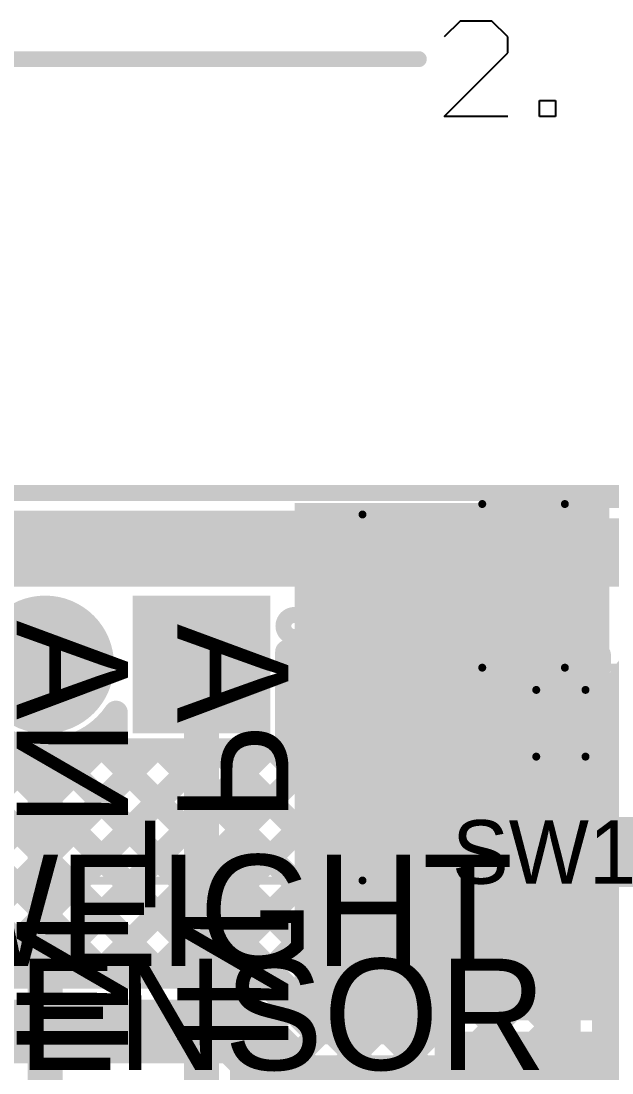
# Model space of a CAD drawing. Header units: millimetres. Extents: x 4.35 to 7.26, y 1.61 to 5.34.
# Drawn here: x 5.359 to 5.731, y 4.673 to 5.335 of the extents above; entities that cross this region are included whole.
import ezdxf

# ---------------------------------------------------------------- set-up
doc = ezdxf.new("R2010")
doc.units = ezdxf.units.MM
doc.header["$MEASUREMENT"] = 0
for name, color, linetype in [('BottomLayer', 5, 'Continuous'), ('BottomOverlay', 54, 'Continuous'), ('BottomSolder', 6, 'Continuous'), ('Mechanical1', 6, 'Continuous'), ('Mechanical2', 216, 'Continuous'), ('MultiLayer', 9, 'Continuous'), ('PadHoleLayer', 156, 'Continuous'), ('TopLayer', 1, 'Continuous'), ('TopOverlay', 2, 'Continuous'), ('TopPaste', 8, 'Continuous'), ('TopSolder', 216, 'Continuous'), ('ViaHoleLayer', 16, 'Continuous')]:
    doc.layers.add(name, color=color, linetype=linetype)

# ---------------------------------------------------------------- blocks, each defined once
blk = doc.blocks.new('B4B_XH_A_LF__SN__10')
at = {"layer": 'BottomLayer', "const_width": 0.03937}
for points in [[(-0.0689, 0, 1), (-0.02953, 0, 1)], [(0.02953, 0, 1), (0.0689, 0, 1)], [(0.12795, 0, 1), (0.16732, 0, 1)]]:
    blk.add_lwpolyline(points, format="xyb", close=True, dxfattribs=at)
at = {"layer": 'BottomLayer'}
blk.add_solid([(-0.18701, -0.03937), (-0.10827, -0.03937), (-0.18701, 0.03937), (-0.10827, 0.03937)], dxfattribs=at)
at = {"layer": 'BottomSolder', "const_width": 0.04337}
for points in [[(-0.0709, 0, 1), (-0.02753, 0, 1)], [(0.02753, 0, 1), (0.0709, 0, 1)], [(0.12595, 0, 1), (0.16932, 0, 1)]]:
    blk.add_lwpolyline(points, format="xyb", close=True, dxfattribs=at)
at = {"layer": 'BottomSolder'}
blk.add_solid([(-0.19101, -0.04337), (-0.10427, -0.04337), (-0.19101, 0.04337), (-0.10427, 0.04337)], dxfattribs=at)
at = {"layer": 'MultiLayer', "const_width": 0.03937}
for points in [[(-0.0689, 0, 1), (-0.02953, 0, 1)], [(0.02953, 0, 1), (0.0689, 0, 1)], [(0.12795, 0, 1), (0.16732, 0, 1)]]:
    blk.add_lwpolyline(points, format="xyb", close=True, dxfattribs=at)
at = {"layer": 'MultiLayer'}
blk.add_solid([(-0.18701, -0.03937), (-0.10827, -0.03937), (-0.18701, 0.03937), (-0.10827, 0.03937)], dxfattribs=at)
at = {"layer": 'PadHoleLayer', "const_width": 0.01969}
for points in [[(-0.15748, 0, 1), (-0.1378, 0, 1)], [(-0.05906, 0, 1), (-0.03937, 0, 1)], [(0.03937, 0, 1), (0.05906, 0, 1)], [(0.1378, 0, 1), (0.15748, 0, 1)]]:
    blk.add_lwpolyline(points, format="xyb", close=True, dxfattribs=at)
at = {"layer": 'TopLayer', "const_width": 0.03937}
for points in [[(-0.0689, 0, 1), (-0.02953, 0, 1)], [(0.02953, 0, 1), (0.0689, 0, 1)], [(0.12795, 0, 1), (0.16732, 0, 1)]]:
    blk.add_lwpolyline(points, format="xyb", close=True, dxfattribs=at)
at = {"layer": 'TopLayer'}
blk.add_solid([(-0.18701, -0.03937), (-0.10827, -0.03937), (-0.18701, 0.03937), (-0.10827, 0.03937)], dxfattribs=at)
at = {"layer": 'TopOverlay', "const_width": 0.005}
for points in [[(0.24425, 0.13598), (-0.24898, 0.13598)], [(-0.24898, 0.13598), (-0.24898, -0.09441)], [(0.24425, 0.13598), (0.24425, -0.09441)], [(0.24425, -0.09441), (-0.24898, -0.09441)]]:
    blk.add_lwpolyline(points, dxfattribs=at)
at = {"layer": 'TopOverlay'}
for points, const_width in [([(-0.25023, 0.13598, 1), (-0.24773, 0.13598, 1)], 0.0025), ([(-0.25023, 0.13598, 1), (-0.24773, 0.13598, 1)], 0.0025), ([(0.243, 0.13598, 1), (0.2455, 0.13598, 1)], 0.0025), ([(0.243, 0.13598, 1), (0.2455, 0.13598, 1)], 0.0025), ([(-0.19921, -0.02425, 1), (-0.21307, -0.02425, 1)], 0.01), ([(-0.21557, -0.02425, 1), (-0.21057, -0.02425, 1)], 0.005), ([(-0.20171, -0.02425, 1), (-0.19671, -0.02425, 1)], 0.005), ([(-0.25023, -0.09441, 1), (-0.24773, -0.09441, 1)], 0.0025), ([(-0.25023, -0.09441, 1), (-0.24773, -0.09441, 1)], 0.0025), ([(0.243, -0.09441, 1), (0.2455, -0.09441, 1)], 0.0025), ([(0.243, -0.09441, 1), (0.2455, -0.09441, 1)], 0.0025)]:
    blk.add_lwpolyline(points, format="xyb", close=True, dxfattribs=dict(at, const_width=const_width))
at = {"layer": 'TopSolder', "const_width": 0.04337}
for points in [[(-0.0709, 0, 1), (-0.02753, 0, 1)], [(0.02753, 0, 1), (0.0709, 0, 1)], [(0.12595, 0, 1), (0.16932, 0, 1)]]:
    blk.add_lwpolyline(points, format="xyb", close=True, dxfattribs=at)
at = {"layer": 'TopSolder'}
blk.add_solid([(-0.19101, -0.04337), (-0.10427, -0.04337), (-0.19101, 0.04337), (-0.10427, 0.04337)], dxfattribs=at)
blk = doc.blocks.new('CAP_0603_89')
at = {"layer": 'TopLayer'}
for points in [[(-0.045, 0.0175), (-0.045, -0.0175), (-0.015, 0.0175), (-0.015, -0.0175)], [(0.015, 0.0175), (0.015, -0.0175), (0.045, 0.0175), (0.045, -0.0175)]]:
    blk.add_solid(points, dxfattribs=at)
at = {"layer": 'TopOverlay', "const_width": 0.005}
for points in [[(-0.049, 0.021), (-0.049, -0.021)], [(-0.018, 0.021), (-0.049, 0.021)], [(0.049, 0.021), (0.018, 0.021)], [(0.049, 0.021), (0.049, -0.021)], [(-0.018, -0.021), (-0.049, -0.021)], [(0.049, -0.021), (0.018, -0.021)]]:
    blk.add_lwpolyline(points, dxfattribs=at)
at = {"layer": 'TopOverlay', "const_width": 0.0025}
for points in [[(-0.05025, 0.021, 1), (-0.04775, 0.021, 1)], [(-0.05025, 0.021, 1), (-0.04775, 0.021, 1)], [(-0.01925, 0.021, 1), (-0.01675, 0.021, 1)], [(0.01675, 0.021, 1), (0.01925, 0.021, 1)], [(0.04775, 0.021, 1), (0.05025, 0.021, 1)], [(0.04775, 0.021, 1), (0.05025, 0.021, 1)], [(-0.05025, -0.021, 1), (-0.04775, -0.021, 1)], [(-0.05025, -0.021, 1), (-0.04775, -0.021, 1)], [(-0.01925, -0.021, 1), (-0.01675, -0.021, 1)], [(0.01675, -0.021, 1), (0.01925, -0.021, 1)], [(0.04775, -0.021, 1), (0.05025, -0.021, 1)], [(0.04775, -0.021, 1), (0.05025, -0.021, 1)]]:
    blk.add_lwpolyline(points, format="xyb", close=True, dxfattribs=at)
at = {"layer": 'TopPaste'}
for points in [[(-0.045, 0.0175), (-0.045, -0.0175), (-0.015, 0.0175), (-0.015, -0.0175)], [(0.015, 0.0175), (0.015, -0.0175), (0.045, 0.0175), (0.045, -0.0175)]]:
    blk.add_solid(points, dxfattribs=at)
at = {"layer": 'TopSolder'}
for points in [[(-0.04736, 0.01986), (-0.04736, -0.01986), (-0.01264, 0.01986), (-0.01264, -0.01986)], [(0.01264, 0.01986), (0.01264, -0.01986), (0.04736, 0.01986), (0.04736, -0.01986)]]:
    blk.add_solid(points, dxfattribs=at)
blk = doc.blocks.new('B3U_1000P_91')
at = {"layer": 'TopLayer'}
for points in [[(-0.08307, -0.03386), (-0.05079, -0.03386), (-0.08307, 0.03386), (-0.05079, 0.03386)], [(0.05079, -0.03386), (0.08307, -0.03386), (0.05079, 0.03386), (0.08307, 0.03386)]]:
    blk.add_solid(points, dxfattribs=at)
at = {"layer": 'TopOverlay', "const_width": 0.005}
for points in [[(0, 0.051), (-0.053, 0.051)], [(0.052, 0.051), (0, 0.051)], [(0, -0.052), (-0.053, -0.052)], [(0.052, -0.052), (0, -0.052)]]:
    blk.add_lwpolyline(points, dxfattribs=at)
at = {"layer": 'TopOverlay', "const_width": 0.0025}
for points in [[(-0.05425, 0.051, 1), (-0.05175, 0.051, 1)], [(-0.00125, 0.051, 1), (0.00125, 0.051, 1)], [(-0.00125, 0.051, 1), (0.00125, 0.051, 1)], [(0.05075, 0.051, 1), (0.05325, 0.051, 1)], [(-0.05425, -0.052, 1), (-0.05175, -0.052, 1)], [(-0.00125, -0.052, 1), (0.00125, -0.052, 1)], [(-0.00125, -0.052, 1), (0.00125, -0.052, 1)], [(0.05075, -0.052, 1), (0.05325, -0.052, 1)]]:
    blk.add_lwpolyline(points, format="xyb", close=True, dxfattribs=at)
at = {"layer": 'TopPaste'}
for points in [[(-0.08307, -0.03386), (-0.05079, -0.03386), (-0.08307, 0.03386), (-0.05079, 0.03386)], [(0.05079, -0.03386), (0.08307, -0.03386), (0.05079, 0.03386), (0.08307, 0.03386)]]:
    blk.add_solid(points, dxfattribs=at)
at = {"layer": 'TopSolder'}
for points in [[(-0.08707, -0.03786), (-0.04679, -0.03786), (-0.08707, 0.03786), (-0.04679, 0.03786)], [(0.04679, -0.03786), (0.08707, -0.03786), (0.04679, 0.03786), (0.08707, 0.03786)]]:
    blk.add_solid(points, dxfattribs=at)

msp = doc.modelspace()

# ---------------------------------------------------------------- linework, layer by layer
at = {"layer": 'BottomLayer'}
for points, const_width in [([(5.66809, 5.00889, 1), (5.67991, 5.00889, 1)], 0.01181), ([(5.36835, 4.93, 1), (5.37935, 4.93, 1)], 0.011), ([(5.46678, 4.93, 1), (5.47778, 4.93, 1)], 0.011), ([(5.5224, 4.938, 1), (5.5299, 4.938, 1)], 0.0075), ([(5.5224, 4.938, 1), (5.5299, 4.938, 1)], 0.0075), ([(5.52343, 4.938, 1), (5.53093, 4.938, 1)], 0.0075), ([(5.53529, 4.938, 1), (5.54279, 4.938, 1)], 0.0075), ([(5.55878, 4.938, 1), (5.56628, 4.938, 1)], 0.0075), ([(5.57065, 4.938, 1), (5.57815, 4.938, 1)], 0.0075), ([(5.59414, 4.938, 1), (5.60164, 4.938, 1)], 0.0075), ([(5.606, 4.938, 1), (5.6135, 4.938, 1)], 0.0075), ([(5.62949, 4.938, 1), (5.63699, 4.938, 1)], 0.0075), ([(5.64136, 4.938, 1), (5.64886, 4.938, 1)], 0.0075), ([(5.66485, 4.938, 1), (5.67235, 4.938, 1)], 0.0075), ([(5.67671, 4.938, 1), (5.68421, 4.938, 1)], 0.0075), ([(5.70021, 4.938, 1), (5.70771, 4.938, 1)], 0.0075), ([(5.71207, 4.938, 1), (5.71957, 4.938, 1)], 0.0075), ([(5.71713, 4.938, 1), (5.72463, 4.938, 1)], 0.0075), ([(5.71713, 4.938, 1), (5.72463, 4.938, 1)], 0.0075), ([(5.5224, 4.9251, 1), (5.5299, 4.9251, 1)], 0.0075), ([(5.71048, 4.92773, 1), (5.71798, 4.92773, 1)], 0.0075), ([(5.5224, 4.90368, 1), (5.5299, 4.90368, 1)], 0.0075), ([(5.70118, 4.90167, 1), (5.70868, 4.90167, 1)], 0.0075), ([(5.728, 4.886, 1), (5.748, 4.886, 1)], 0.02), ([(5.728, 4.886, 1), (5.748, 4.886, 1)], 0.02), ([(5.5224, 4.88975, 1), (5.5299, 4.88975, 1)], 0.0075), ([(5.69975, 4.886, 1), (5.70725, 4.886, 1)], 0.0075), ([(5.69975, 4.886, 1), (5.70725, 4.886, 1)], 0.0075), ([(5.69986, 4.89044, 1), (5.70736, 4.89044, 1)], 0.0075), ([(5.49403, 4.87613, 1), (5.50153, 4.87613, 1)], 0.0075), ([(5.49403, 4.87613, 1), (5.50153, 4.87613, 1)], 0.0075), ([(5.50878, 4.87613, 1), (5.51628, 4.87613, 1)], 0.0075), ([(5.51459, 4.87613, 1), (5.52209, 4.87613, 1)], 0.0075), ([(5.5224, 4.87613, 1), (5.5299, 4.87613, 1)], 0.0075), ([(5.5224, 4.87613, 1), (5.5299, 4.87613, 1)], 0.0075), ([(5.69975, 4.86774, 1), (5.70725, 4.86774, 1)], 0.0075), ([(5.49403, 4.86138, 1), (5.50153, 4.86138, 1)], 0.0075), ([(5.49403, 4.86134, 1), (5.50153, 4.86134, 1)], 0.0075), ([(5.69975, 4.85497, 1), (5.70725, 4.85497, 1)], 0.0075), ([(5.69975, 4.83239, 1), (5.70725, 4.83239, 1)], 0.0075), ([(5.49403, 4.82602, 1), (5.50153, 4.82602, 1)], 0.0075), ([(5.49403, 4.82598, 1), (5.50153, 4.82598, 1)], 0.0075), ([(5.69975, 4.81961, 1), (5.70725, 4.81961, 1)], 0.0075), ([(5.69975, 4.79703, 1), (5.70725, 4.79703, 1)], 0.0075), ([(5.49403, 4.79067, 1), (5.50153, 4.79067, 1)], 0.0075), ([(5.49403, 4.79063, 1), (5.50153, 4.79063, 1)], 0.0075), ([(5.69975, 4.78426, 1), (5.70725, 4.78426, 1)], 0.0075), ([(5.69975, 4.76168, 1), (5.70725, 4.76168, 1)], 0.0075), ([(5.49403, 4.75531, 1), (5.50153, 4.75531, 1)], 0.0075), ([(5.49403, 4.75527, 1), (5.50153, 4.75527, 1)], 0.0075), ([(5.69975, 4.7489, 1), (5.70725, 4.7489, 1)], 0.0075), ([(5.49403, 4.71996, 1), (5.50153, 4.71996, 1)], 0.0075), ([(5.49403, 4.71992, 1), (5.50153, 4.71992, 1)], 0.0075), ([(5.69975, 4.72632, 1), (5.70725, 4.72632, 1)], 0.0075), ([(5.69975, 4.71355, 1), (5.70725, 4.71355, 1)], 0.0075), ([(5.68731, 4.664, 1), (5.63469, 4.664, 1)], 0.015), ([(5.66688, 4.68849, 1), (5.67438, 4.68849, 1)], 0.0075), ([(5.69975, 4.69097, 1), (5.70725, 4.69097, 1)], 0.0075), ([(5.49403, 4.6846, 1), (5.50153, 4.6846, 1)], 0.0075), ([(5.49403, 4.68456, 1), (5.50153, 4.68456, 1)], 0.0075), ([(5.63803, 4.68197, 1), (5.64553, 4.68197, 1)], 0.0075), ([(5.67199, 4.68579, 1), (5.67949, 4.68579, 1)], 0.0075), ([(5.68174, 4.67363, 1), (5.68924, 4.67363, 1)], 0.0075), ([(5.69975, 4.67819, 1), (5.70725, 4.67819, 1)], 0.0075), ([(5.65509, 4.664, 1), (5.66691, 4.664, 1)], 0.01181)]:
    msp.add_lwpolyline(points, format="xyb", close=True, dxfattribs=dict(at, const_width=const_width))
for points, const_width in [([(5.738, 4.886, -0.414214), (5.79, 4.938)], 0.04), ([(5.7035, 4.886, -0.16265), (5.72088, 4.938)], 0.015)]:
    msp.add_lwpolyline(points, format="xyb", dxfattribs=dict(at, const_width=const_width))
for points, const_width in [([(5.37385, 4.19815), (5.37385, 4.93)], 0.022), ([(5.47228, 4.22653), (5.47228, 4.93)], 0.022), ([(5.49778, 4.71996), (5.71582, 4.938)], 0.015), ([(5.49778, 4.75531), (5.68046, 4.938)], 0.015), ([(5.49778, 4.79067), (5.64511, 4.938)], 0.015), ([(5.49778, 4.82602), (5.60975, 4.938)], 0.015), ([(5.52615, 4.938), (5.72088, 4.938)], 0.015), ([(5.52615, 4.9251), (5.53904, 4.938)], 0.015), ([(5.52615, 4.88975), (5.5744, 4.938)], 0.015), ([(5.52615, 4.87613), (5.52615, 4.938)], 0.015), ([(5.52718, 4.938), (5.7035, 4.76168)], 0.015), ([(5.56253, 4.938), (5.7035, 4.79703)], 0.015), ([(5.59789, 4.938), (5.7035, 4.83239)], 0.015), ([(5.63324, 4.938), (5.7035, 4.86774)], 0.015), ([(5.6686, 4.938), (5.70493, 4.90167)], 0.015), ([(5.70396, 4.938), (5.71423, 4.92773)], 0.015), ([(5.52615, 4.90368), (5.7035, 4.72632)], 0.015), ([(5.738, 4.5303), (5.738, 4.886)], 0.04), ([(5.49778, 4.6846), (5.70361, 4.89044)], 0.015), ([(5.7035, 4.5303), (5.7035, 4.886)], 0.015), ([(5.49778, 4.86138), (5.51253, 4.87613)], 0.015), ([(5.49778, 4.87613), (5.52615, 4.87613)], 0.015), ([(5.49778, 4.22653), (5.49778, 4.87613)], 0.015), ([(5.51834, 4.87613), (5.7035, 4.69097)], 0.015), ([(5.49778, 4.86134), (5.67063, 4.68849)], 0.015), ([(5.49778, 4.64925), (5.7035, 4.85497)], 0.015), ([(5.49778, 4.82598), (5.64178, 4.68197)], 0.015), ([(5.49778, 4.61389), (5.7035, 4.81961)], 0.015), ([(5.49778, 4.79063), (5.63934, 4.64906)], 0.015), ([(5.49778, 4.57853), (5.7035, 4.78426)], 0.015), ([(5.49778, 4.75527), (5.7035, 4.54955)], 0.015), ([(5.49778, 4.54318), (5.7035, 4.7489)], 0.015), ([(5.49778, 4.71992), (5.70492, 4.51277)], 0.015), ([(5.67574, 4.68579), (5.7035, 4.71355)], 0.015), ([(5.49778, 4.68456), (5.71098, 4.47136)], 0.015), ([(5.68549, 4.67363), (5.7035, 4.65561)], 0.015), ([(5.68723, 4.66192), (5.7035, 4.67819)], 0.015)]:
    msp.add_lwpolyline(points, dxfattribs=dict(at, const_width=const_width))
msp.add_solid([(4.523, 4.979), (6.976, 4.979), (4.523, 5.022), (6.976, 5.022)], dxfattribs=at)
at = {"layer": 'Mechanical1'}
for p, q in [((5.63507, 5.33499), (5.62508, 5.32499)), ((5.65507, 5.33499), (5.63507, 5.33499)), ((5.66506, 5.32499), (5.65507, 5.33499)), ((5.66506, 5.315), (5.66506, 5.32499)), ((5.62508, 5.27501), (5.66506, 5.315)), ((5.68506, 5.27501), (5.68506, 5.28501)), ((5.68506, 5.28501), (5.69505, 5.28501)), ((5.69505, 5.28501), (5.69505, 5.27501)), ((5.66506, 5.27501), (5.62508, 5.27501)), ((5.69505, 5.27501), (5.68506, 5.27501))]:
    msp.add_line(p, q, dxfattribs=at)
at = {"layer": 'Mechanical1', "const_width": 0.01}
msp.add_lwpolyline([(4.501, 5.311), (5.60908, 5.311)], dxfattribs=at)
at = {"layer": 'Mechanical1', "const_width": 0.005}
msp.add_lwpolyline([(5.60658, 5.311, 1), (5.61158, 5.311, 1)], format="xyb", close=True, dxfattribs=at)
at = {"layer": 'Mechanical2', "const_width": 0.01}
msp.add_lwpolyline([(4.716, 5.038), (7.201, 5.038)], dxfattribs=at)
at = {"layer": 'MultiLayer', "const_width": 0.01181}
for points in [[(5.66809, 5.00889, 1), (5.67991, 5.00889, 1)], [(5.65509, 4.664, 1), (5.66691, 4.664, 1)]]:
    msp.add_lwpolyline(points, format="xyb", close=True, dxfattribs=at)
at = {"layer": 'TopLayer'}
for points, const_width in [([(5.66809, 5.00889, 1), (5.67991, 5.00889, 1)], 0.01181), ([(5.63157, 4.979, 1), (5.63657, 4.979, 1)], 0.005), ([(5.5224, 4.936, 1), (5.5299, 4.936, 1)], 0.0075), ([(5.5224, 4.936, 1), (5.5299, 4.936, 1)], 0.0075), ([(5.52543, 4.936, 1), (5.53293, 4.936, 1)], 0.0075), ([(5.53329, 4.936, 1), (5.54079, 4.936, 1)], 0.0075), ([(5.56078, 4.936, 1), (5.56828, 4.936, 1)], 0.0075), ([(5.56865, 4.936, 1), (5.57615, 4.936, 1)], 0.0075), ([(5.59668, 4.936, 1), (5.60418, 4.936, 1)], 0.0075), ([(5.59668, 4.936, 1), (5.60418, 4.936, 1)], 0.0075), ([(5.59668, 4.93546, 1), (5.60418, 4.93546, 1)], 0.0075), ([(5.63157, 4.93514, 1), (5.63657, 4.93514, 1)], 0.005), ([(5.66396, 4.936, 1), (5.67146, 4.936, 1)], 0.0075), ([(5.66396, 4.936, 1), (5.67146, 4.936, 1)], 0.0075), ([(5.66685, 4.936, 1), (5.67435, 4.936, 1)], 0.0075), ([(5.67471, 4.936, 1), (5.68221, 4.936, 1)], 0.0075), ([(5.70221, 4.936, 1), (5.70971, 4.936, 1)], 0.0075), ([(5.71007, 4.936, 1), (5.71757, 4.936, 1)], 0.0075), ([(5.71875, 4.936, 1), (5.72625, 4.936, 1)], 0.0075), ([(5.71875, 4.936, 1), (5.72625, 4.936, 1)], 0.0075), ([(5.5224, 4.9251, 1), (5.5299, 4.9251, 1)], 0.0075), ([(5.59668, 4.92868, 1), (5.60418, 4.92868, 1)], 0.0075), ([(5.59668, 4.92764, 1), (5.60418, 4.92764, 1)], 0.0075), ([(5.59668, 4.92764, 1), (5.60418, 4.92764, 1)], 0.0075), ([(5.6045, 4.92764, 1), (5.612, 4.92764, 1)], 0.0075), ([(5.6045, 4.92764, 1), (5.612, 4.92764, 1)], 0.0075), ([(5.631, 4.92764, 1), (5.6385, 4.92764, 1)], 0.0075), ([(5.63985, 4.92764, 1), (5.64735, 4.92764, 1)], 0.0075), ([(5.66396, 4.92764, 1), (5.67146, 4.92764, 1)], 0.0075), ([(5.66396, 4.92764, 1), (5.67146, 4.92764, 1)], 0.0075), ([(5.66575, 4.928, 1), (5.67325, 4.928, 1)], 0.0075), ([(5.66575, 4.928, 1), (5.67325, 4.928, 1)], 0.0075), ([(5.66575, 4.92704, 1), (5.67325, 4.92704, 1)], 0.0075), ([(5.66671, 4.928, 1), (5.67421, 4.928, 1)], 0.0075), ([(5.67485, 4.928, 1), (5.68235, 4.928, 1)], 0.0075), ([(5.70207, 4.928, 1), (5.70957, 4.928, 1)], 0.0075), ([(5.71021, 4.928, 1), (5.71771, 4.928, 1)], 0.0075), ([(5.71875, 4.928, 1), (5.72625, 4.928, 1)], 0.0075), ([(5.71875, 4.928, 1), (5.72625, 4.928, 1)], 0.0075), ([(5.6995, 4.9205, 1), (5.7045, 4.9205, 1)], 0.005), ([(5.41466, 4.89972, 1), (5.42216, 4.89972, 1)], 0.0075), ([(5.41466, 4.89972, 1), (5.42216, 4.89972, 1)], 0.0075), ([(5.5224, 4.90368, 1), (5.5299, 4.90368, 1)], 0.0075), ([(5.66575, 4.90174, 1), (5.67325, 4.90174, 1)], 0.0075), ([(5.41466, 4.88807, 1), (5.42216, 4.88807, 1)], 0.0075), ([(5.5224, 4.88975, 1), (5.5299, 4.88975, 1)], 0.0075), ([(5.66575, 4.89168, 1), (5.67325, 4.89168, 1)], 0.0075), ([(5.6745, 4.893, 1), (5.6795, 4.893, 1)], 0.005), ([(5.6995, 4.893, 1), (5.7045, 4.893, 1)], 0.005), ([(5.6995, 4.893, 1), (5.7045, 4.893, 1)], 0.005), ([(5.6995, 4.893, 1), (5.7045, 4.893, 1)], 0.005), ([(5.39968, 4.88498, 1), (5.40718, 4.88498, 1)], 0.0075), ([(5.36742, 4.8762, 1), (5.37492, 4.8762, 1)], 0.0075), ([(5.37308, 4.87621, 1), (5.38058, 4.87621, 1)], 0.0075), ([(5.41466, 4.87613, 1), (5.42216, 4.87613, 1)], 0.0075), ([(5.41466, 4.87613, 1), (5.42216, 4.87613, 1)], 0.0075), ([(5.43807, 4.87613, 1), (5.44557, 4.87613, 1)], 0.0075), ([(5.44388, 4.87613, 1), (5.45138, 4.87613, 1)], 0.0075), ([(5.47342, 4.87613, 1), (5.48092, 4.87613, 1)], 0.0075), ([(5.47923, 4.87613, 1), (5.48673, 4.87613, 1)], 0.0075), ([(5.50878, 4.87613, 1), (5.51628, 4.87613, 1)], 0.0075), ([(5.51459, 4.87613, 1), (5.52209, 4.87613, 1)], 0.0075), ([(5.5224, 4.87613, 1), (5.5299, 4.87613, 1)], 0.0075), ([(5.5224, 4.87613, 1), (5.5299, 4.87613, 1)], 0.0075), ([(5.66575, 4.86639, 1), (5.67325, 4.86639, 1)], 0.0075), ([(5.66575, 4.86639, 1), (5.67325, 4.86639, 1)], 0.0075), ([(5.6995, 4.8655, 1), (5.7045, 4.8655, 1)], 0.005), ([(5.66575, 4.858, 1), (5.67325, 4.858, 1)], 0.0075), ([(5.66575, 4.858, 1), (5.67325, 4.858, 1)], 0.0075), ([(5.66743, 4.858, 1), (5.67493, 4.858, 1)], 0.0075), ([(5.67414, 4.858, 1), (5.68164, 4.858, 1)], 0.0075), ([(5.67414, 4.858, 1), (5.68164, 4.858, 1)], 0.0075), ([(5.70278, 4.858, 1), (5.71028, 4.858, 1)], 0.0075), ([(5.70949, 4.858, 1), (5.71699, 4.858, 1)], 0.0075), ([(5.71875, 4.858, 1), (5.72625, 4.858, 1)], 0.0075), ([(5.71875, 4.8565, 1), (5.72625, 4.8565, 1)], 0.0075), ([(5.36615, 4.7335, 1), (5.37365, 4.7335, 1)], 0.0075), ([(5.37438, 4.7335, 1), (5.38188, 4.7335, 1)], 0.0075), ([(5.4015, 4.7335, 1), (5.409, 4.7335, 1)], 0.0075), ([(5.40973, 4.7335, 1), (5.41723, 4.7335, 1)], 0.0075), ([(5.43686, 4.7335, 1), (5.44436, 4.7335, 1)], 0.0075), ([(5.44509, 4.7335, 1), (5.45259, 4.7335, 1)], 0.0075), ([(5.47221, 4.7335, 1), (5.47971, 4.7335, 1)], 0.0075), ([(5.48044, 4.7335, 1), (5.48794, 4.7335, 1)], 0.0075), ([(5.49025, 4.7335, 1), (5.49775, 4.7335, 1)], 0.0075), ([(5.49025, 4.7335, 1), (5.49775, 4.7335, 1)], 0.0075), ([(5.49025, 4.7335, 1), (5.49775, 4.7335, 1)], 0.0075), ([(5.50449, 4.73042, 1), (5.51199, 4.73042, 1)], 0.0075), ([(5.51465, 4.72339, 1), (5.52215, 4.72339, 1)], 0.0075), ([(5.51465, 4.72339, 1), (5.52215, 4.72339, 1)], 0.0075), ([(5.51465, 4.72339, 1), (5.52215, 4.72339, 1)], 0.0075), ([(5.52373, 4.71431, 1), (5.53123, 4.71431, 1)], 0.0075), ([(5.60075, 4.7135, 1), (5.60825, 4.7135, 1)], 0.0075), ([(5.60075, 4.7135, 1), (5.60825, 4.7135, 1)], 0.0075), ([(5.60651, 4.7135, 1), (5.61401, 4.7135, 1)], 0.0075), ([(5.62899, 4.7135, 1), (5.63649, 4.7135, 1)], 0.0075), ([(5.64186, 4.7135, 1), (5.64936, 4.7135, 1)], 0.0075), ([(5.66435, 4.7135, 1), (5.67185, 4.7135, 1)], 0.0075), ([(5.67722, 4.7135, 1), (5.68472, 4.7135, 1)], 0.0075), ([(5.6997, 4.7135, 1), (5.7072, 4.7135, 1)], 0.0075), ([(5.71257, 4.7135, 1), (5.72007, 4.7135, 1)], 0.0075), ([(5.484, 4.699, 1), (5.504, 4.699, 1)], 0.02), ([(5.484, 4.699, 1), (5.504, 4.699, 1)], 0.02), ([(5.53954, 4.6985, 1), (5.54704, 4.6985, 1)], 0.0075), ([(5.53954, 4.6985, 1), (5.54704, 4.6985, 1)], 0.0075), ([(5.54328, 4.6985, 1), (5.55078, 4.6985, 1)], 0.0075), ([(5.5508, 4.6985, 1), (5.5583, 4.6985, 1)], 0.0075), ([(5.57864, 4.6985, 1), (5.58614, 4.6985, 1)], 0.0075), ([(5.58615, 4.6985, 1), (5.59365, 4.6985, 1)], 0.0075), ([(5.60075, 4.6985, 1), (5.60825, 4.6985, 1)], 0.0075), ([(5.60075, 4.6985, 1), (5.60825, 4.6985, 1)], 0.0075), ([(5.519, 4.664, 1), (5.539, 4.664, 1)], 0.02), ([(5.519, 4.664, 1), (5.539, 4.664, 1)], 0.02), ([(5.651, 4.664, 1), (5.671, 4.664, 1)], 0.02), ([(5.65509, 4.664, 1), (5.66691, 4.664, 1)], 0.01181)]:
    msp.add_lwpolyline(points, format="xyb", close=True, dxfattribs=dict(at, const_width=const_width))
for points, const_width in [([(5.63407, 4.93514), (5.63407, 4.979)], 0.01), ([(5.52615, 4.936), (5.60043, 4.936)], 0.015), ([(5.52615, 4.9251), (5.53704, 4.936)], 0.015), ([(5.52615, 4.87613), (5.52615, 4.936)], 0.015), ([(5.52615, 4.88975), (5.5724, 4.936)], 0.015), ([(5.52918, 4.936), (5.75168, 4.7135)], 0.015), ([(5.56453, 4.936), (5.956, 4.54453)], 0.015), ([(5.60043, 4.92764), (5.60043, 4.936)], 0.015), ([(5.60043, 4.93546), (5.60825, 4.92764)], 0.015), ([(5.66771, 4.936), (5.7225, 4.936)], 0.015), ([(5.66771, 4.92764), (5.66771, 4.936)], 0.015), ([(5.67046, 4.928), (5.67846, 4.936)], 0.015), ([(5.6706, 4.936), (5.6786, 4.928)], 0.015), ([(5.70582, 4.928), (5.71382, 4.936)], 0.015), ([(5.70596, 4.936), (5.71396, 4.928)], 0.015), ([(5.7225, 4.928), (5.7225, 4.936)], 0.015), ([(5.40525, 4.7335), (5.60043, 4.92868)], 0.015), ([(5.44061, 4.7335), (5.63475, 4.92764)], 0.015), ([(5.47596, 4.7335), (5.6695, 4.92704)], 0.015), ([(5.60043, 4.92764), (5.66771, 4.92764)], 0.015), ([(5.60825, 4.92764), (5.6695, 4.86639)], 0.015), ([(5.6436, 4.92764), (5.6695, 4.90174)], 0.015), ([(5.6695, 4.928), (5.7225, 4.928)], 0.015), ([(5.6695, 4.858), (5.6695, 4.928)], 0.015), ([(5.702, 4.893), (5.702, 4.9205)], 0.01), ([(5.41841, 4.87613), (5.41841, 4.89972)], 0.015), ([(5.52615, 4.90368), (5.71632, 4.7135)], 0.015), ([(5.21733, 4.89429), (5.37813, 4.7335)], 0.015), ([(5.3213, 4.89639), (5.48419, 4.7335)], 0.015), ([(5.26383, 4.7335), (5.41841, 4.88807)], 0.015), ([(5.50824, 4.73042), (5.6695, 4.89168)], 0.015), ([(5.677, 4.893), (5.702, 4.893)], 0.01), ([(5.702, 4.8655), (5.702, 4.893)], 0.01), ([(5.3024, 4.87993), (5.44884, 4.7335)], 0.015), ([(5.40343, 4.88498), (5.5899, 4.6985)], 0.015), ([(5.2115, 4.71652), (5.37117, 4.8762)], 0.015), ([(5.27383, 4.87315), (5.41348, 4.7335)], 0.015), ([(5.29919, 4.7335), (5.44182, 4.87613)], 0.015), ([(5.33454, 4.7335), (5.47717, 4.87613)], 0.015), ([(5.3699, 4.7335), (5.51253, 4.87613)], 0.015), ([(5.37683, 4.87621), (5.55455, 4.6985)], 0.015), ([(5.41841, 4.87613), (5.52615, 4.87613)], 0.015), ([(5.44763, 4.87613), (5.61026, 4.7135)], 0.015), ([(5.48298, 4.87613), (5.64561, 4.7135)], 0.015), ([(5.51834, 4.87613), (5.68097, 4.7135)], 0.015), ([(5.6695, 4.86639), (5.67789, 4.858)], 0.015), ([(5.52748, 4.71431), (5.67118, 4.858)], 0.015), ([(5.54703, 4.6985), (5.70653, 4.858)], 0.015), ([(5.58239, 4.6985), (5.74039, 4.8565)], 0.015), ([(5.63274, 4.7135), (5.77574, 4.8565)], 0.015), ([(5.6681, 4.7135), (5.8111, 4.8565)], 0.015), ([(5.6695, 4.858), (5.7225, 4.858)], 0.015), ([(5.67789, 4.858), (5.98439, 4.5515)], 0.015), ([(5.70345, 4.7135), (5.84645, 4.8565)], 0.015), ([(5.71324, 4.858), (6.01974, 4.5515)], 0.015), ([(5.7225, 4.8565), (5.8485, 4.8565)], 0.015), ([(5.248, 4.7335), (5.494, 4.7335)], 0.015), ([(5.5184, 4.72339), (5.54329, 4.6985)], 0.015), ([(5.6045, 4.7135), (5.7535, 4.7135)], 0.015), ([(5.6045, 4.6985), (5.6045, 4.7135)], 0.015), ([(5.248, 4.699), (5.494, 4.699)], 0.04), ([(5.494, 4.699), (5.529, 4.664)], 0.04), ([(5.54329, 4.6985), (5.6045, 4.6985)], 0.015), ([(5.529, 4.664), (5.661, 4.664)], 0.04)]:
    msp.add_lwpolyline(points, dxfattribs=dict(at, const_width=const_width))
at = {"layer": 'TopLayer', "const_width": 0.015}
for points in [[(5.41841, 4.89972, -0.564109), (5.32633, 4.90464)], [(5.494, 4.7335, -0.198912), (5.5184, 4.72339)], [(5.494, 4.7335, -0.198912), (5.5184, 4.72339)]]:
    msp.add_lwpolyline(points, format="xyb", dxfattribs=at)
at = {"layer": 'TopLayer'}
for points in [[(5.531, 4.706), (5.729, 4.706), (5.531, 5.03171), (5.729, 5.03171)], [(5.706, 4.706), (5.785, 4.706), (5.706, 4.859), (5.785, 4.859)], [(5.619, 4.434), (5.739, 4.434), (5.619, 4.699), (5.739, 4.699)]]:
    msp.add_solid(points, dxfattribs=at)
at = {"layer": 'ViaHoleLayer', "const_width": 0.00591}
msp.add_lwpolyline([(5.67105, 5.00889, 1), (5.67695, 5.00889, 1)], format="xyb", close=True, dxfattribs=at)

# ---------------------------------------------------------------- block references
at = {"rotation": 180}
for name, p in [('B3U_1000P_91', (5.701, 4.979)), ('B4B_XH_A_LF__SN__10', (5.32464, 4.93)), ('CAP_0603_89', (5.732, 4.893))]:
    msp.add_blockref(name, p, dxfattribs=at)

# ---------------------------------------------------------------- texts
at = {"layer": 'BottomOverlay', "text_generation_flag": 2}
for s, p in [('IN_NA', (5.356, 4.682)), ('IN_PA', (5.457, 4.685))]:
    msp.add_text(s, height=0.07, rotation=270, dxfattribs=at).set_placement(p)
at = {"layer": 'TopOverlay'}
msp.add_text('SW1', height=0.04, dxfattribs=at).set_placement((5.63, 4.792))
for s, p in [('WEIGHT', (5.294, 4.74024)), ('SENSOR', (5.294, 4.67482))]:
    msp.add_text(s, height=0.07, rotation=360, dxfattribs=at).set_placement(p)

doc.saveas('drawing.dxf')
